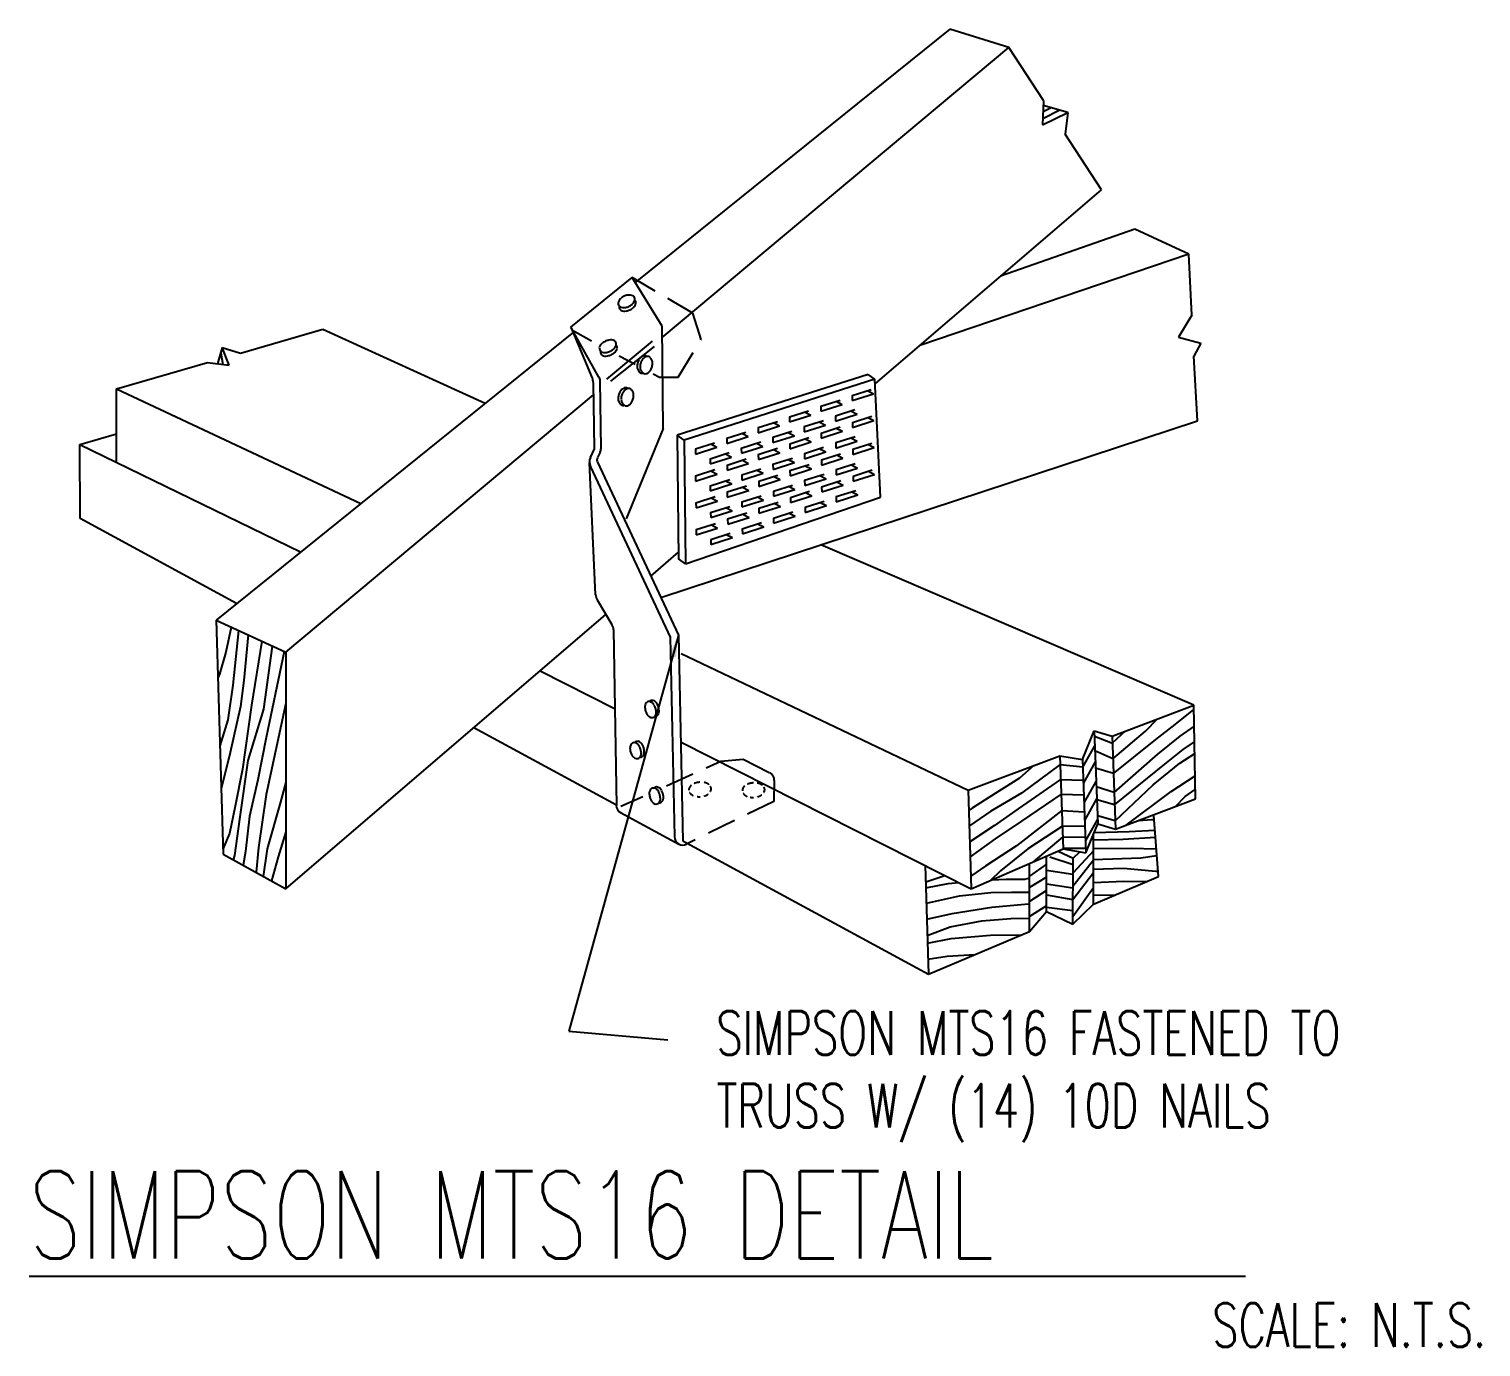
# Model space of a CAD drawing. Header units: inches. Extents: x -25328 to 8149, y -5530 to 4336.
# Drawn here: x -8111.6 to -7912.2, y 2260.8 to 2441.8 of the extents above; entities that cross this region are included whole.
import ezdxf

# ---------------------------------------------------------------- set-up
doc = ezdxf.new("R2010")
doc.units = ezdxf.units.IN
doc.header["$LTSCALE"] = 16
doc.header["$MEASUREMENT"] = 0
doc.linetypes.add('HIDDEN', pattern=[0.375, 0.25, -0.125])
doc.layers.get('0').update_dxf_attribs({"linetype": 'CONTINUOUS'})
for name, color, linetype in [('BLOCK', 8, 'CONTINUOUS'), ('HATCH', 8, 'CONTINUOUS'), ('TEXT', 11, 'CONTINUOUS'), ('TEXT ROOM', 3, 'CONTINUOUS'), ('wall-external', 6, 'CONTINUOUS'), ('WALLS EXT', 6, 'CONTINUOUS')]:
    doc.layers.add(name, color=color, linetype=linetype)
doc.styles.add('PAYTAS RM', font='romans.shx', dxfattribs={"width": 0.7, "height": 4.5})
doc.styles.add('PAYTS NOTES', font='romans.shx', dxfattribs={"width": 0.7, "height": 4.5})
doc.dimstyles.new('DIM- PAYTAS', dxfattribs={"dimscale": 48, "dimtxt": 0.1, "dimasz": 0.0625, "dimexe": 0.125, "dimexo": 0.125, "dimgap": 0.125, "dimtad": 1, "dimdec": 1, "dimzin": 3, "dimdsep": 46, "dimlunit": 4, "dimtxsty": 'PAYTAS RM', "dimblk": 'ARCHTICK', "dimcen": 0.09, "dimdle": 0.125, "dimclrd": 5, "dimclre": 5, "dimclrt": 11, "dimadec": 0, "dimazin": 0, "dimtfac": 1, "dimtdec": 1, "dimtofl": 0, "dimtmove": 2, "dimatfit": 3, "dimfxl": 0, "dimfrac": 2, "dimtolj": 1, "dimtzin": 3, "dimarcsym": 0})

# ---------------------------------------------------------------- blocks, each defined once
blk = doc.blocks.new('_ArchTick')
at = {"color": 0, "linetype": 'ByBlock', "const_width": 0.15}
blk.add_lwpolyline([(-0.5, -0.5), (0.5, 0.5)], dxfattribs=at)

msp = doc.modelspace()

# ---------------------------------------------------------------- linework, layer by layer
at = {"linetype": 'HIDDEN'}
for p, q in [((-8020.39475352, 2402.75681694), (-8028.72511616, 2407.65703025)), ((-8019.26157919, 2399.14290961), (-8020.39475352, 2402.75681694)), ((-8036.93297346, 2400.42921561), (-8034.29910881, 2398.98977795)), ((-8022.41609151, 2393.9670593), (-8019.26157919, 2399.14290961)), ((-8030.50144349, 2396.93781362), (-8028.32697383, 2395.77401296)), ((-8024.9887035, 2393.9670593), (-8022.41609151, 2393.9670593)), ((-8024.03928717, 2337.85961683), (-8016.56646187, 2341.22851348)), ((-8016.56646187, 2341.22851348), (-8013.47320221, 2341.53477682)), ((-8013.47320221, 2341.53477682), (-8009.82866856, 2339.63594416)), ((-8009.21614189, 2338.59464883), (-8009.27739456, 2335.7157735)), ((-8009.27739456, 2335.7157735), (-8021.28291718, 2329.86614386))]:
    msp.add_line(p, q, dxfattribs=at)
msp.add_line((-8032.21651815, 2393.72204863), (-8025.93811983, 2398.92852528))
for centre, radius, start, end in [((-8010.37994256, 2338.62527516), 1.16380066, 358.742, 62.4200000001), ((-8020.30287452, 2337.30834283), 0.643153, 151.435, 182.5119999999), ((-8019.84347952, 2337.06333216), 1.16380066, 132.6239999999, 151.435), ((-8020.30287452, 2337.30834283), 0.643153, 212.845, 217.0599999999), ((-8019.90473219, 2337.61460616), 1.16380066, 217.0599999999, 241.5300000001), ((-8019.53721619, 2336.6345635), 1.68444833, 109.1489999998, 113.1179999999), ((-8019.32283186, 2335.96078417), 2.38885399, 94.248, 109.1489999998), ((-8019.32283186, 2335.96078417), 2.38885399, 92.6489999999, 94.248), ((-8019.32283186, 2335.96078417), 2.38885399, 79.3469999999, 80.1229999999), ((-8019.16970019, 2336.66518983), 1.68444833, 61.5300000001, 79.3469999999), ((-8018.92468953, 2337.12458483), 1.16380066, 48.1510000001, 61.5300000001), ((-8018.98594219, 2337.67585883), 1.16380066, 328.2179999999, 331.435), ((-8018.52654719, 2337.43084816), 0.643153, 4.248, 31.263), ((-8018.52654719, 2337.43084816), 0.643153, 331.435, 4.248), ((-8012.95255455, 2337.21646383), 0.643153, 151.435, 182.5119999999), ((-8012.52378588, 2336.97145316), 1.16380066, 132.6239999999, 151.435), ((-8012.21752255, 2336.5426845), 1.68444833, 109.1489999998, 113.1179999999), ((-8011.97251188, 2335.86890517), 2.38885399, 94.248, 109.1489999998), ((-8011.97251188, 2335.86890517), 2.38885399, 92.6489999999, 94.248), ((-8011.97251188, 2335.86890517), 2.38885399, 79.3469999999, 80.1229999999), ((-8011.85000655, 2336.57331083), 1.68444833, 61.5300000001, 79.3469999999), ((-8011.60499588, 2337.03270583), 1.16380066, 48.1510000001, 61.5300000001), ((-8011.63562222, 2337.58397983), 1.16380066, 328.2179999999, 331.435), ((-8011.17622722, 2337.33896916), 0.643153, 4.248, 31.263), ((-8011.17622722, 2337.33896916), 0.643153, 331.435, 4.248), ((-8019.65972152, 2338.04337483), 1.68444833, 241.5300000001, 245.902), ((-8019.50658986, 2338.74778049), 2.38885399, 262.2910000001, 272.804), ((-8019.50658986, 2338.74778049), 2.38885399, 285.9040000001, 289.1489999998), ((-8019.29220552, 2338.07400116), 1.68444833, 289.1489999998, 306.9650000001), ((-8018.98594219, 2337.67585883), 1.16380066, 306.9650000001, 307.2329999999), ((-8012.95255455, 2337.21646383), 0.643153, 212.845, 217.0599999999), ((-8012.55441221, 2337.52272716), 1.16380066, 217.0599999999, 241.5300000001), ((-8012.30940155, 2337.95149583), 1.68444833, 241.5300000001, 245.902), ((-8012.18689622, 2338.65590149), 2.38885399, 262.2910000001, 272.804), ((-8012.18689622, 2338.65590149), 2.38885399, 285.9040000001, 289.1489999998), ((-8011.94188555, 2337.98212216), 1.68444833, 289.1489999998, 306.9650000001), ((-8011.63562222, 2337.58397983), 1.16380066, 306.9650000001, 307.2329999999)]:
    msp.add_arc(centre, radius, start, end, dxfattribs=at)
at = {"layer": 'HATCH'}
for p, q in [((-7996.3224556, 2394.36520163), (-8022.53859685, 2386.03483899)), ((-7995.40366561, 2393.6914223), (-8021.58918052, 2385.33043333)), ((-7995.40366561, 2393.6914223), (-7996.3224556, 2394.36520163)), ((-7994.63800728, 2377.49009202), (-7995.40366561, 2393.6914223)), ((-8002.84586458, 2390.01626231), (-8000.18137359, 2390.84317331)), ((-7998.5275516, 2391.48632631), (-7995.89368694, 2392.31323731)), ((-7998.5275516, 2390.78192064), (-7995.58742361, 2391.70071064)), ((-7998.5275516, 2391.48632631), (-7998.5275516, 2390.78192064)), ((-7996.4143346, 2392.16010564), (-7995.58742361, 2391.70071064)), ((-8007.13355123, 2388.54619832), (-8004.49968658, 2389.37310932)), ((-8007.13355123, 2387.84179265), (-8004.19342324, 2388.76058265)), ((-8005.05096057, 2389.21997765), (-8004.19342324, 2388.76058265)), ((-8002.84586458, 2390.01626231), (-8002.81523825, 2389.31185665)), ((-8002.81523825, 2389.31185665), (-7999.87511026, 2390.23064665)), ((-8000.82452659, 2388.66870365), (-7998.1600356, 2389.52624098)), ((-8000.79390026, 2387.96429799), (-7997.85377227, 2388.91371432)), ((-8000.73264759, 2390.69004164), (-7999.87511026, 2390.23064665)), ((-7998.7113096, 2389.34248298), (-7997.85377227, 2388.91371432)), ((-8011.45186422, 2387.07613432), (-8008.78737323, 2387.90304532)), ((-8011.45186422, 2386.34110233), (-8008.4811099, 2387.29051866)), ((-8011.45186422, 2387.07613432), (-8011.45186422, 2386.34110233)), ((-8009.33864723, 2387.74991365), (-8008.4811099, 2387.29051866)), ((-8007.13355123, 2388.54619832), (-8007.13355123, 2387.84179265)), ((-8005.11221324, 2387.19863966), (-8002.47834858, 2388.05617699)), ((-8005.11221324, 2386.49423399), (-8002.17208525, 2387.41302399)), ((-8005.11221324, 2387.19863966), (-8005.11221324, 2386.49423399)), ((-8003.02962258, 2387.87241899), (-8002.17208525, 2387.41302399)), ((-8002.78461192, 2386.31047599), (-8000.15074726, 2387.16801332)), ((-8000.82452659, 2388.66870365), (-8000.79390026, 2387.96429799)), ((-8000.70202126, 2386.98425532), (-7999.84448393, 2386.55548666)), ((-7998.49692526, 2387.78053999), (-7995.83243427, 2388.63807732)), ((-7998.49692526, 2387.78053999), (-7998.46629893, 2387.07613432)), ((-7998.46629893, 2387.07613432), (-7995.52617094, 2388.02555065)), ((-7996.38370827, 2388.45431932), (-7995.52617094, 2388.02555065)), ((-8021.58918052, 2385.33043333), (-8022.53859685, 2386.03483899)), ((-8022.53859685, 2386.03483899), (-8022.35483885, 2369.03722405)), ((-8021.58918052, 2385.33043333), (-8021.40542252, 2368.33281839)), ((-8020.05786386, 2384.13600633), (-8017.4239992, 2384.96291733)), ((-8017.94464686, 2384.80978566), (-8017.11773587, 2384.35039067)), ((-8015.73955087, 2385.60607033), (-8013.10568621, 2386.43298133)), ((-8015.73955087, 2384.87103833), (-8012.79942288, 2385.82045466)), ((-8015.73955087, 2385.60607033), (-8015.73955087, 2384.87103833)), ((-8013.74883921, 2384.25851167), (-8011.08434822, 2385.116049)), ((-8013.65696021, 2386.27984966), (-8012.79942288, 2385.82045466)), ((-8011.63562222, 2384.932291), (-8010.77808489, 2384.472896)), ((-8009.43052623, 2385.72857566), (-8006.79666157, 2386.58611299)), ((-8009.43052623, 2385.02417), (-8006.4597719, 2385.94295999)), ((-8009.43052623, 2385.72857566), (-8009.43052623, 2385.02417)), ((-8007.31730923, 2386.40235499), (-8006.4597719, 2385.94295999)), ((-8007.1029249, 2384.840412), (-8004.46906024, 2385.69794933)), ((-8007.1029249, 2384.13600633), (-8004.13217058, 2385.08542266)), ((-8007.1029249, 2384.840412), (-8007.1029249, 2384.13600633)), ((-8004.98970791, 2385.51419133), (-8004.13217058, 2385.08542266)), ((-8002.78461192, 2385.60607033), (-7999.84448393, 2386.55548666)), ((-8002.78461192, 2386.31047599), (-8002.78461192, 2385.60607033)), ((-8000.76327392, 2384.99354366), (-7998.12940927, 2385.82045466)), ((-8000.76327392, 2384.25851167), (-7997.82314593, 2385.207928)), ((-8000.76327392, 2384.99354366), (-8000.76327392, 2384.25851167)), ((-7998.68068326, 2385.63669666), (-7997.82314593, 2385.207928)), ((-7998.4356726, 2384.10538), (-7995.80180794, 2384.932291)), ((-7996.35308194, 2384.77915933), (-7995.49554461, 2384.31976433)), ((-8020.05786386, 2383.40097434), (-8017.11773587, 2384.35039067)), ((-8020.05786386, 2384.13600633), (-8020.05786386, 2383.40097434)), ((-8018.03652586, 2382.78844767), (-8015.4026612, 2383.645985)), ((-8018.03652586, 2382.08404201), (-8015.09639787, 2383.002832)), ((-8018.03652586, 2382.78844767), (-8018.03652586, 2382.08404201)), ((-8015.92330887, 2383.462227), (-8015.09639787, 2383.002832)), ((-8015.70892454, 2381.90028401), (-8013.07505988, 2382.75782134)), ((-8013.74883921, 2384.25851167), (-8013.71821288, 2383.554106)), ((-8013.71821288, 2383.554106), (-8010.77808489, 2384.472896)), ((-8011.42123789, 2383.370348), (-8008.75674689, 2384.22788533)), ((-8011.42123789, 2383.370348), (-8011.39061155, 2382.66594234)), ((-8011.39061155, 2382.66594234), (-8008.45048356, 2383.58473234)), ((-8009.39989989, 2382.05341567), (-8006.7354089, 2382.88032667)), ((-8009.30802089, 2384.04412733), (-8008.45048356, 2383.58473234)), ((-8005.08158691, 2383.52347967), (-8002.44772225, 2384.35039067)), ((-8005.08158691, 2382.78844767), (-8002.14145892, 2383.737864)), ((-8005.08158691, 2383.52347967), (-8005.08158691, 2382.78844767)), ((-8002.96836991, 2384.16663267), (-8002.14145892, 2383.737864)), ((-8002.75398558, 2382.63531601), (-8000.12012092, 2383.462227)), ((-8002.75398558, 2381.90028401), (-7999.81385759, 2382.84970034)), ((-8000.64076859, 2383.30909534), (-7999.81385759, 2382.84970034)), ((-7998.4356726, 2383.370348), (-7995.49554461, 2384.31976433)), ((-7998.4356726, 2384.10538), (-7998.4356726, 2383.370348)), ((-8020.02723752, 2380.43022001), (-8017.36274653, 2381.28775734)), ((-8017.91402053, 2381.10399934), (-8017.0564832, 2380.64460435)), ((-8015.70892454, 2381.19587834), (-8012.76879655, 2382.11466834)), ((-8015.70892454, 2381.90028401), (-8015.70892454, 2381.19587834)), ((-8013.68758654, 2380.55272535), (-8011.05372189, 2381.41026268)), ((-8013.68758654, 2379.84831968), (-8010.74745855, 2380.79773601)), ((-8013.59570754, 2382.57406334), (-8012.76879655, 2382.11466834)), ((-8011.60499588, 2381.22650468), (-8010.74745855, 2380.79773601)), ((-8009.39989989, 2382.05341567), (-8009.36927356, 2381.31838368)), ((-8009.36927356, 2381.31838368), (-8006.42914557, 2382.26780001)), ((-8007.2866829, 2382.69656867), (-8006.42914557, 2382.26780001)), ((-8007.07229857, 2381.16525201), (-8004.40780758, 2381.99216301)), ((-8007.07229857, 2381.16525201), (-8007.04167223, 2380.43022001)), ((-8007.04167223, 2380.43022001), (-8004.10154424, 2381.37963634)), ((-8004.95908157, 2381.80840501), (-8004.10154424, 2381.37963634)), ((-8002.75398558, 2382.63531601), (-8002.75398558, 2381.90028401)), ((-8000.73264759, 2381.28775734), (-7998.09878293, 2382.14529467)), ((-8000.73264759, 2380.58335168), (-7997.7925196, 2381.50214168)), ((-8000.73264759, 2381.28775734), (-8000.73264759, 2380.58335168)), ((-7998.6194306, 2381.96153667), (-7997.7925196, 2381.50214168)), ((-7998.40504626, 2380.39959368), (-7995.77118161, 2381.25713101)), ((-7996.29182927, 2381.07337301), (-7995.46491827, 2380.61397801)), ((-8020.02723752, 2379.72581435), (-8017.0564832, 2380.64460435)), ((-8020.02723752, 2380.43022001), (-8020.02723752, 2379.72581435)), ((-8018.00589953, 2379.08266135), (-8015.34140854, 2379.94019868)), ((-8018.00589953, 2378.37825569), (-8015.03514521, 2379.32767202)), ((-8018.00589953, 2379.08266135), (-8018.00589953, 2378.37825569)), ((-8015.89268254, 2379.75644068), (-8015.03514521, 2379.32767202)), ((-8015.6782982, 2378.22512402), (-8013.01380721, 2379.05203502)), ((-8013.68758654, 2380.55272535), (-8013.68758654, 2379.84831968)), ((-8013.56508121, 2378.86827702), (-8012.70754388, 2378.43950835)), ((-8011.35998522, 2379.69518802), (-8008.72612056, 2380.52209901)), ((-8011.35998522, 2378.96015602), (-8008.41985723, 2379.90957235)), ((-8011.35998522, 2379.69518802), (-8011.35998522, 2378.96015602)), ((-8009.33864723, 2378.34762935), (-8006.70478257, 2379.17454035)), ((-8009.27739456, 2380.33834101), (-8008.41985723, 2379.90957235)), ((-8007.25605657, 2379.02140868), (-8006.39851924, 2378.56201369)), ((-8005.05096057, 2379.81769335), (-8002.38646958, 2380.64460435)), ((-8005.05096057, 2379.81769335), (-8005.02033424, 2379.11328768)), ((-8005.02033424, 2379.11328768), (-8002.08020625, 2380.03207768)), ((-8002.93774358, 2380.49147268), (-8002.08020625, 2380.03207768)), ((-8002.72335925, 2378.92952969), (-8000.05886826, 2379.78706702)), ((-8002.72335925, 2378.92952969), (-8002.69273292, 2378.22512402)), ((-8002.69273292, 2378.22512402), (-7999.75260493, 2379.14391402)), ((-8000.61014226, 2379.60330902), (-7999.75260493, 2379.14391402)), ((-7998.40504626, 2379.69518802), (-7995.46491827, 2380.61397801)), ((-7998.40504626, 2380.39959368), (-7998.40504626, 2379.69518802)), ((-8021.40542252, 2368.33281839), (-7994.63800728, 2377.49009202)), ((-8019.99661119, 2376.72443369), (-8017.3321202, 2377.58197102)), ((-8019.96598486, 2376.02002803), (-8017.02585687, 2376.96944436)), ((-8017.8833942, 2377.39821302), (-8017.02585687, 2376.96944436)), ((-8015.6782982, 2377.49009202), (-8012.70754388, 2378.43950835)), ((-8015.6782982, 2378.22512402), (-8015.6782982, 2377.49009202)), ((-8013.65696021, 2376.87756536), (-8011.02309555, 2377.70447636)), ((-8013.65696021, 2376.17315969), (-8010.71683222, 2377.09194969)), ((-8013.65696021, 2376.87756536), (-8013.65696021, 2376.17315969)), ((-8011.54374322, 2377.55134469), (-8010.71683222, 2377.09194969)), ((-8011.32935889, 2375.9894017), (-8008.69549423, 2376.81631269)), ((-8009.33864723, 2377.64322369), (-8006.39851924, 2378.56201369)), ((-8009.33864723, 2378.34762935), (-8009.33864723, 2377.64322369)), ((-8007.0110459, 2377.45946569), (-8004.37718124, 2378.31700302)), ((-8007.0110459, 2376.75506003), (-8004.07091791, 2377.67385002)), ((-8007.0110459, 2377.45946569), (-8007.0110459, 2376.75506003)), ((-8004.98970791, 2376.11190703), (-8002.35584325, 2376.96944436)), ((-8004.92845524, 2378.13324502), (-8004.07091791, 2377.67385002)), ((-8002.90711725, 2376.78568636), (-8002.04957992, 2376.35691769)), ((-8000.70202126, 2377.58197102), (-7998.03753027, 2378.43950835)), ((-8000.70202126, 2376.87756536), (-7997.73126693, 2377.82698169)), ((-8000.70202126, 2377.58197102), (-8000.70202126, 2376.87756536)), ((-7998.58880426, 2378.25575035), (-7997.73126693, 2377.82698169)), ((-8019.99661119, 2376.72443369), (-8019.96598486, 2376.02002803)), ((-8017.9752732, 2375.40750136), (-8015.31078221, 2376.23441236)), ((-8017.9752732, 2375.40750136), (-8017.94464686, 2374.7030957)), ((-8017.94464686, 2374.7030957), (-8015.00451887, 2375.6218857)), ((-8015.8620562, 2376.0812807), (-8015.00451887, 2375.6218857)), ((-8015.64767187, 2374.5193377), (-8012.98318088, 2375.3462487)), ((-8013.53445488, 2375.19311703), (-8012.67691755, 2374.73372203)), ((-8011.32935889, 2375.28499603), (-8008.35860456, 2376.20378603)), ((-8011.32935889, 2375.9894017), (-8011.32935889, 2375.28499603)), ((-8009.30802089, 2374.64184303), (-8006.67415624, 2375.49938036)), ((-8009.30802089, 2373.93743737), (-8006.3678929, 2374.8868537)), ((-8009.21614189, 2376.66318103), (-8008.35860456, 2376.20378603)), ((-8007.1948039, 2375.31562236), (-8006.3678929, 2374.8868537)), ((-8004.98970791, 2375.40750136), (-8002.04957992, 2376.35691769)), ((-8004.98970791, 2376.11190703), (-8004.98970791, 2375.40750136)), ((-8019.93535852, 2373.04927371), (-8017.30149386, 2373.8761847)), ((-8019.93535852, 2372.34486804), (-8016.99523053, 2373.26365804)), ((-8019.93535852, 2373.04927371), (-8019.93535852, 2372.34486804)), ((-8017.82214153, 2373.72305304), (-8016.99523053, 2373.26365804)), ((-8015.64767187, 2374.5193377), (-8015.61704554, 2373.81493204)), ((-8015.61704554, 2373.81493204), (-8012.67691755, 2374.73372203)), ((-8013.62633388, 2373.17177904), (-8010.96184289, 2374.02931637)), ((-8013.62633388, 2373.17177904), (-8013.59570754, 2372.46737337)), ((-8013.59570754, 2372.46737337), (-8010.65557955, 2373.4167897)), ((-8011.51311689, 2373.84555837), (-8010.65557955, 2373.4167897)), ((-8009.30802089, 2374.64184303), (-8009.30802089, 2373.93743737)), ((-8017.91402053, 2371.70171504), (-8015.28015587, 2372.55925237)), ((-8017.91402053, 2370.99730938), (-8014.97389254, 2371.94672571)), ((-8017.91402053, 2371.70171504), (-8017.91402053, 2370.99730938)), ((-8015.83142987, 2372.37549437), (-8014.97389254, 2371.94672571)), ((-8021.40542252, 2368.33281839), (-8022.35483885, 2369.03722405)), ((-8083.7912633, 2359.66556609), (-8084.55692163, 2356.23541676)), ((-8082.81122064, 2359.20617109), (-8083.57687897, 2351.67209311)), ((-8081.46366197, 2358.59364442), (-8082.04556231, 2352.34587244)), ((-8079.59545565, 2357.73610709), (-8081.00426698, 2348.94634946)), ((-8078.15601799, 2357.06232776), (-8079.38107132, 2348.39507546)), ((-8084.55692163, 2356.23541676), (-8085.38383263, 2353.20340977)), ((-8076.50219599, 2356.32729576), (-8078.98292898, 2344.50553114)), ((-8085.38383263, 2353.20340977), (-8085.62884329, 2352.65213578)), ((-8083.57687897, 2351.67209311), (-8084.28128463, 2346.92501146)), ((-8082.04556231, 2352.34587244), (-8082.53558364, 2348.73196512)), ((-8081.00426698, 2348.94634946), (-8082.22932031, 2340.12596549)), ((-8076.28781166, 2349.19136012), (-8079.01355532, 2336.66518983)), ((-8084.28128463, 2346.92501146), (-8085.35320629, 2343.34173048)), ((-8082.53558364, 2348.73196512), (-8083.94439497, 2342.45356681)), ((-8079.38107132, 2348.39507546), (-8081.52491464, 2341.35101882)), ((-7958.2539234, 2345.36306847), (-7956.56947508, 2347.0475168)), ((-7954.14999475, 2346.28185847), (-7951.57738276, 2348.33382279)), ((-7962.78662072, 2343.73987281), (-7960.97966706, 2345.3936948)), ((-7962.72536806, 2341.56540315), (-7958.2539234, 2345.36306847)), ((-7956.81448574, 2344.19926781), (-7954.14999475, 2346.28185847)), ((-7953.47621542, 2344.68928914), (-7951.51613009, 2346.0368478)), ((-8078.98292898, 2344.50553114), (-8080.14672965, 2338.68652783)), ((-7966.85992304, 2340.43222882), (-7965.17547471, 2343.37235681)), ((-7962.78662072, 2343.67862014), (-7965.23672738, 2344.62803647)), ((-7962.63348906, 2339.54406516), (-7956.81448574, 2344.19926781)), ((-7956.53884874, 2342.20855615), (-7953.47621542, 2344.68928914)), ((-7953.04744676, 2342.85170914), (-7951.48550376, 2343.89300447)), ((-8083.94439497, 2342.45356681), (-8085.0775693, 2337.79836416)), ((-8081.52491464, 2341.35101882), (-8082.65808897, 2333.29629318)), ((-7966.76804404, 2338.19650649), (-7965.11422205, 2341.13663448)), ((-7962.72536806, 2341.56540315), (-7965.17547471, 2342.66795114)), ((-7962.54161006, 2336.94082683), (-7956.53884874, 2342.20855615)), ((-7957.18200174, 2338.01274849), (-7953.50684175, 2340.95287648)), ((-7955.55880608, 2340.83037115), (-7953.04744676, 2342.85170914)), ((-7953.50684175, 2340.95287648), (-7951.45487743, 2342.30043515)), ((-8082.22932031, 2340.12596549), (-8083.2399893, 2335.0726205)), ((-7975.55780168, 2338.90091216), (-7979.75360933, 2336.23642117)), ((-7973.56709002, 2340.64661315), (-7975.55780168, 2338.90091216)), ((-7969.9531827, 2340.76911848), (-7975.25153834, 2336.84894783)), ((-7969.9531827, 2340.76911848), (-7966.85992304, 2340.46285515)), ((-7962.63348906, 2339.54406516), (-7965.08359571, 2340.27909715)), ((-7962.48035739, 2335.22575217), (-7955.55880608, 2340.83037115)), ((-7954.70126875, 2337.06333216), (-7951.42425109, 2339.23780182)), ((-8085.0775693, 2337.79836416), (-8085.16944829, 2337.5533535)), ((-8080.14672965, 2338.68652783), (-8081.27990398, 2333.69443551)), ((-8076.28781166, 2338.38026449), (-8077.08409632, 2335.47076284)), ((-7969.89193003, 2338.74778049), (-7975.74155968, 2334.70510451)), ((-7969.89193003, 2338.74778049), (-7966.79867037, 2338.65590149)), ((-7966.67616504, 2335.5320155), (-7965.02234305, 2338.47214349)), ((-7962.54161006, 2336.94082683), (-7964.99171671, 2337.70648516)), ((-7962.38847839, 2333.05128251), (-7957.18200174, 2338.01274849)), ((-7960.88778806, 2332.43875585), (-7954.70126875, 2337.06333216)), ((-7952.77180976, 2336.38955283), (-7951.39362476, 2337.33896916)), ((-8083.2399893, 2335.0726205), (-8084.03627397, 2331.30558152)), ((-8079.01355532, 2336.66518983), (-8080.05485065, 2329.40674886)), ((-8077.08409632, 2335.47076284), (-8078.86042365, 2329.19236453)), ((-7979.75360933, 2336.23642117), (-7982.05058432, 2334.79698351)), ((-7975.25153834, 2336.84894783), (-7979.47797233, 2334.36821484)), ((-7969.80005103, 2336.7264425), (-7975.25153834, 2332.99002985)), ((-7969.80005103, 2336.7264425), (-7966.70679137, 2336.60393717)), ((-7966.58428604, 2333.11253518), (-7964.93046405, 2336.05266317)), ((-7962.48035739, 2335.22575217), (-7964.89983771, 2335.93015784)), ((-7954.11936842, 2335.01136784), (-7952.77180976, 2336.38955283)), ((-8082.65808897, 2333.29629318), (-8083.3318683, 2328.27357453)), ((-8081.27990398, 2333.69443551), (-8081.83117797, 2328.82484853)), ((-7982.05058432, 2334.79698351), (-7982.47935299, 2334.46009384)), ((-7979.47797233, 2334.36821484), (-7982.41810032, 2332.37750318)), ((-7975.74155968, 2334.70510451), (-7978.987951, 2332.40812951)), ((-7975.25153834, 2332.99002985), (-7978.86544567, 2330.57054952)), ((-7969.73879836, 2334.49072017), (-7975.95594401, 2329.62113319)), ((-7969.73879836, 2334.49072017), (-7966.64553871, 2334.27633584)), ((-7966.49240704, 2330.23365985), (-7964.80795871, 2333.20441418)), ((-7962.38847839, 2333.05128251), (-7964.83858505, 2333.72506184)), ((-7959.11146073, 2333.11253518), (-7957.39638607, 2333.23504051)), ((-7957.39638607, 2333.23504051), (-7957.05949641, 2333.23504051)), ((-8084.03627397, 2331.30558152), (-8084.92443763, 2329.16173819)), ((-8076.28781166, 2331.51996585), (-8077.35973332, 2328.12044286)), ((-7978.987951, 2332.40812951), (-7982.35684765, 2330.14178086)), ((-7969.64691936, 2332.31625051), (-7974.39400101, 2329.22299086)), ((-7969.64691936, 2332.31625051), (-7966.55365971, 2332.37750318)), ((-7965.29798005, 2331.42808685), (-7960.48964573, 2331.58121852)), ((-7960.48964573, 2331.58121852), (-7956.93699108, 2331.76497652)), ((-8080.05485065, 2329.40674886), (-8080.39174031, 2325.97659954)), ((-8078.86042365, 2329.19236453), (-8079.41169765, 2325.42532554)), ((-7978.86544567, 2330.57054952), (-7982.29559499, 2328.08981653)), ((-7975.95594401, 2329.62113319), (-7980.18237799, 2326.8647632)), ((-7974.39400101, 2329.22299086), (-7978.16104, 2326.19098387)), ((-7969.5856667, 2330.84618652), (-7973.65896902, 2327.4160372)), ((-7969.5856667, 2330.84618652), (-7966.49240704, 2330.81556019)), ((-7969.52441403, 2329.28424352), (-7966.46178071, 2329.28424352)), ((-7965.35923271, 2328.94735386), (-7968.17685537, 2325.91534687)), ((-7965.35923271, 2330.41741785), (-7961.31655673, 2330.50929685)), ((-7965.35923271, 2329.25361719), (-7960.21400873, 2329.31486986)), ((-7961.31655673, 2330.50929685), (-7956.87573841, 2330.78493385)), ((-7960.21400873, 2329.31486986), (-7956.75323308, 2329.22299086)), ((-8083.3318683, 2328.27357453), (-8083.5156263, 2327.6916742)), ((-8081.83117797, 2328.82484853), (-8082.16806764, 2326.9566422)), ((-8077.35973332, 2328.12044286), (-8078.27852332, 2324.81279887)), ((-7971.82138902, 2327.07914753), (-7974.14899035, 2325.45595187)), ((-7971.39262036, 2328.08981653), (-7968.17685537, 2327.0485212)), ((-7970.2288197, 2328.88610119), (-7968.17685537, 2327.90605853)), ((-7965.35923271, 2327.66104786), (-7968.2074817, 2324.04714054)), ((-7968.17685537, 2327.90605853), (-7967.25806537, 2328.79422219)), ((-7965.35923271, 2327.72230053), (-7958.86645007, 2327.9673112)), ((-7958.86645007, 2327.9673112), (-7956.66135408, 2328.27357453)), ((-7988.42086163, 2324.69029354), (-7985.78699697, 2325.51720454)), ((-7980.18237799, 2326.8647632), (-7982.23434232, 2325.45595187)), ((-7978.16104, 2326.19098387), (-7979.539225, 2324.87405154)), ((-7979.38609333, 2324.93530421), (-7977.36475534, 2325.05780954)), ((-7977.36475534, 2325.05780954), (-7974.79214335, 2325.05780954)), ((-7974.79214335, 2325.05780954), (-7974.14899035, 2325.24156754)), ((-7971.85201536, 2325.33344654), (-7974.17961668, 2323.89400888)), ((-7971.82138902, 2326.25223654), (-7968.2074817, 2325.73158887)), ((-7965.35923271, 2325.88472054), (-7968.2074817, 2322.20956055)), ((-7965.35923271, 2326.4053682), (-7961.25530406, 2326.55849987)), ((-7961.25530406, 2326.55849987), (-7956.81448574, 2326.1297312)), ((-7956.81448574, 2326.1297312), (-7956.47759608, 2326.1297312)), ((-7988.3902353, 2323.83275621), (-7985.35822831, 2324.44528288)), ((-7985.35822831, 2324.44528288), (-7983.85753798, 2324.56778821)), ((-7983.79628532, 2322.76083455), (-7979.47797233, 2323.18960321)), ((-7979.47797233, 2323.18960321), (-7976.62972334, 2323.25085588)), ((-7976.62972334, 2323.25085588), (-7974.17961668, 2323.25085588)), ((-7971.85201536, 2323.46524021), (-7974.17961668, 2321.96454988)), ((-7971.85201536, 2324.41465654), (-7968.2074817, 2323.86338254)), ((-7965.38985905, 2323.86338254), (-7968.2074817, 2319.88195922)), ((-7965.38985905, 2324.59841454), (-7961.19405139, 2324.75154621)), ((-7961.19405139, 2324.75154621), (-7957.97828641, 2324.72091987)), ((-7988.32898263, 2321.75016555), (-7983.79628532, 2322.76083455)), ((-7984.80695431, 2320.34135422), (-7979.32484066, 2321.19889155)), ((-7979.32484066, 2321.19889155), (-7974.82276968, 2321.59703388)), ((-7974.82276968, 2321.59703388), (-7974.17961668, 2321.65828655)), ((-7971.85201536, 2321.38264955), (-7974.17961668, 2319.91258556)), ((-7971.85201536, 2322.88333988), (-7968.2074817, 2322.24018688)), ((-7971.85201536, 2321.16826522), (-7968.2074817, 2320.73949655)), ((-7965.38985905, 2322.88333988), (-7962.38847839, 2322.85271355)), ((-7988.26772997, 2319.54506956), (-7984.80695431, 2320.34135422)), ((-7985.05196498, 2318.50377423), (-7980.73365199, 2319.30005889)), ((-7980.73365199, 2319.30005889), (-7976.72160234, 2319.63694856)), ((-7976.72160234, 2319.63694856), (-7974.17961668, 2319.66757489)), ((-7988.2064773, 2317.30934723), (-7985.05196498, 2318.50377423)), ((-7984.92945964, 2316.88057857), (-7979.50859866, 2317.33997357)), ((-7979.50859866, 2317.33997357), (-7975.31279101, 2317.3705999)), ((-7988.17585097, 2316.2680519), (-7984.92945964, 2316.88057857)), ((-7988.1145983, 2314.03232958), (-7985.48073364, 2314.46109824)), ((-7985.48073364, 2314.46109824), (-7981.68306832, 2314.67548258))]:
    msp.add_line(p, q, dxfattribs=at)
at = {"layer": 'wall-external', "color": 1}
for p, q in [((-7985.11321764, 2441.8053918), (-8028.32697383, 2406.98325092)), ((-7976.99723934, 2439.26340614), (-7985.11321764, 2441.8053918)), ((-8024.59056117, 2399.44917295), (-7976.99723934, 2439.26340614)), ((-7972.25015769, 2431.97433883), (-7976.99723934, 2439.26340614)), ((-7972.25015769, 2431.97433883), (-7972.37266302, 2428.63606851)), ((-7969.98380903, 2430.6574065), (-7972.34203669, 2429.49360584)), ((-7971.17823603, 2430.99429617), (-7972.31141036, 2430.44302217)), ((-7968.88126103, 2430.35114317), (-7972.28078402, 2431.3005595)), ((-7972.37266302, 2428.63606851), (-7968.88126103, 2430.35114317)), ((-7968.88126103, 2430.35114317), (-7969.24877703, 2427.38038885)), ((-7964.28731105, 2419.72380554), (-7969.24877703, 2427.38038885)), ((-7995.37303927, 2393.07889564), (-7964.28731105, 2419.72380554)), ((-7959.69336107, 2414.33357089), (-7978.13041367, 2407.84078825)), ((-7952.28178842, 2410.90342157), (-7959.69336107, 2414.33357089)), ((-7952.28178842, 2410.90342157), (-7989.2171463, 2398.34662495)), ((-7951.85301976, 2402.48117994), (-7952.28178842, 2410.90342157)), ((-7951.85301976, 2402.48117994), (-7953.72122609, 2399.47979928)), ((-8036.7798418, 2400.18420494), (-8085.87385396, 2360.61498242)), ((-8082.53558364, 2397.30532962), (-8071.23446668, 2400.58234728)), ((-8071.23446668, 2400.58234728), (-8048.90786975, 2390.41440465)), ((-7953.72122609, 2399.47979928), (-7950.65859276, 2398.65288828)), ((-8085.01631663, 2398.07098795), (-8085.65946963, 2395.83526563)), ((-8085.23070096, 2397.27470329), (-8084.92443763, 2395.74338663)), ((-8084.09752663, 2395.62088129), (-8085.01631663, 2398.07098795)), ((-8085.01631663, 2398.07098795), (-8082.53558364, 2397.30532962)), ((-7950.65859276, 2398.65288828), (-7951.57738276, 2396.87656096)), ((-7951.11798776, 2387.99492432), (-7951.57738276, 2396.87656096)), ((-8099.56382491, 2392.4051163), (-8087.06828095, 2396.01902363)), ((-8087.06828095, 2396.01902363), (-8084.09752663, 2395.62088129)), ((-8099.53319858, 2382.29842634), (-8099.56382491, 2392.4051163)), ((-8099.56382491, 2392.4051163), (-8065.9973637, 2376.63255469)), ((-8076.28781166, 2356.23541676), (-8034.05409814, 2391.54757897)), ((-8024.80494551, 2363.70824207), (-7951.11798776, 2387.99492432)), ((-8104.58654356, 2384.748533), (-8099.53319858, 2386.21859699)), ((-8104.55591723, 2374.58059037), (-8104.58654356, 2384.748533)), ((-8104.58654356, 2384.748533), (-8074.26647367, 2369.98664038)), ((-8083.08685764, 2362.88133107), (-8104.55591723, 2374.58059037)), ((-7951.57738276, 2348.91572312), (-8002.81523825, 2370.93605671)), ((-8026.1831305, 2366.64837006), (-8022.35483885, 2369.95601405)), ((-8076.28781166, 2323.71025088), (-8032.33902348, 2361.38064075)), ((-8085.87385396, 2360.61498242), (-8084.8938113, 2328.45733253)), ((-8085.87385396, 2360.61498242), (-8076.28781166, 2356.23541676)), ((-8076.28781166, 2356.23541676), (-8076.28781166, 2323.71025088)), ((-8022.01794918, 2356.05165876), (-7982.57123199, 2337.2777165)), ((-8041.37379178, 2353.66280477), (-8031.14459648, 2348.48695446)), ((-7962.81724705, 2344.68928914), (-7951.57738276, 2348.91572312)), ((-7951.36299843, 2336.0832895), (-7951.57738276, 2348.91572312)), ((-8050.46981275, 2345.8530898), (-8030.89958582, 2335.2563785)), ((-7966.89054937, 2341.47352415), (-7965.26735371, 2345.42432114)), ((-7965.26735371, 2345.42432114), (-7962.81724705, 2344.68928914)), ((-7965.26735371, 2345.42432114), (-7964.77733238, 2332.62251385)), ((-8022.07920185, 2343.89300447), (-7982.17308965, 2323.71025088)), ((-7962.81724705, 2344.68928914), (-7962.35785206, 2331.88748185)), ((-7982.57123199, 2337.2777165), (-7970.01443536, 2341.99417181)), ((-7970.01443536, 2341.99417181), (-7966.89054937, 2341.47352415)), ((-7970.01443536, 2341.99417181), (-7969.52441403, 2329.19236453)), ((-7966.89054937, 2341.47352415), (-7966.43115438, 2328.67171686)), ((-7982.57123199, 2337.2777165), (-7982.17308965, 2323.71025088)), ((-7962.35785206, 2331.88748185), (-7951.36299843, 2336.0832895)), ((-7956.44696974, 2325.39469921), (-7957.09012274, 2333.78631451)), ((-7966.43115438, 2328.67171686), (-7964.77733238, 2332.62251385)), ((-7965.38985905, 2321.59703388), (-7965.35923271, 2331.24432885)), ((-7964.77733238, 2332.62251385), (-7962.35785206, 2331.88748185)), ((-8021.77293852, 2330.29491252), (-7988.05334563, 2311.98036525)), ((-7982.17308965, 2323.71025088), (-7969.52441403, 2329.19236453)), ((-7969.52441403, 2329.19236453), (-7966.43115438, 2328.67171686)), ((-8084.8938113, 2328.45733253), (-8076.28781166, 2323.71025088)), ((-7974.17961668, 2317.86062123), (-7974.14899035, 2327.17102653)), ((-7971.85201536, 2320.61699122), (-7971.82138902, 2328.18169553)), ((-7968.2074817, 2318.84066389), (-7968.17685537, 2327.90605853)), ((-7988.4821143, 2326.89538953), (-7988.05334563, 2311.98036525)), ((-7965.38985905, 2321.59703388), (-7956.44696974, 2325.39469921)), ((-7968.2074817, 2318.84066389), (-7965.38985905, 2321.59703388)), ((-7974.17961668, 2317.86062123), (-7971.85201536, 2320.61699122)), ((-7971.85201536, 2320.61699122), (-7968.2074817, 2318.84066389)), ((-7988.05334563, 2311.98036525), (-7974.17961668, 2317.86062123))]:
    msp.add_line(p, q, dxfattribs=at)
at = {"layer": 'WALLS EXT', "color": 6}
for p, q in [((-8037.1473578, 2400.85798428), (-8028.72511616, 2407.65703025)), ((-8024.59056117, 2400.98048961), (-8028.72511616, 2407.65703025)), ((-8037.1473578, 2400.85798428), (-8034.20722981, 2393.84455397)), ((-8033.31906614, 2393.99768563), (-8037.1473578, 2400.85798428)), ((-8024.46805584, 2386.92300266), (-8024.59056117, 2400.98048961)), ((-8025.7237355, 2398.19349328), (-8031.72649681, 2393.4157853)), ((-8034.08472447, 2393.26265364), (-8033.96221914, 2384.13600633)), ((-8033.16593448, 2393.44641163), (-8033.04342914, 2384.197259)), ((-8025.84624084, 2394.4264543), (-8024.9887035, 2393.9670593)), ((-8024.46805584, 2386.92300266), (-8029.55202716, 2374.54996403)), ((-8033.96221914, 2384.13600633), (-8034.4828668, 2382.97220567)), ((-8033.13530814, 2383.70723767), (-8033.47219781, 2382.94157934)), ((-8033.74783481, 2364.1063844), (-8034.60537214, 2382.26780001)), ((-8034.45224047, 2381.68589968), (-8023.51863951, 2358.25675476)), ((-8033.47219781, 2382.29842634), (-8022.38546518, 2358.53239176)), ((-8033.53345047, 2363.40197874), (-8031.51211248, 2360.03308208)), ((-8031.29772815, 2359.26742375), (-8030.89958582, 2335.1644995)), ((-8023.51863951, 2358.25675476), (-8022.93673918, 2330.87681285)), ((-8022.38546518, 2358.53239176), (-8021.77293852, 2330.29491252)), ((-8030.28705915, 2335.04199417), (-8027.25505216, 2336.38955283)), ((-8030.31768549, 2334.18445684), (-8022.32421251, 2329.86614386))]:
    msp.add_line(p, q, dxfattribs=at)
for centre, radius, start, end in [((-8029.39889549, 2403.76748593), 1.378185, 129.519, 146.7169999999), ((-8028.97012682, 2403.2774646), 2.02133799, 115.3460000002, 129.519), ((-8028.97012682, 2403.2774646), 2.02133799, 101.1719999999, 115.3460000002), ((-8029.09263216, 2403.88999126), 1.378185, 83.9750000001, 101.1719999999), ((-8029.06200582, 2404.34938626), 0.91879, 59.536, 83.9750000001), ((-8028.81699516, 2404.7475286), 0.459395, 25.346, 59.536), ((-8028.81699516, 2404.7475286), 0.459395, 351.155, 25.346), ((-8029.76641149, 2404.0124966), 0.91879, 146.7169999999, 171.155), ((-8030.19518015, 2404.07374926), 0.459395, 171.155, 205.346), ((-8030.19518015, 2404.07374926), 0.459395, 205.346, 239.536), ((-8029.61327982, 2403.52247527), 0.91879, 167.321, 171.155), ((-8030.04204849, 2403.58372793), 0.459395, 171.155, 205.346), ((-8030.04204849, 2403.58372793), 0.459395, 205.346, 239.536), ((-8029.98079582, 2404.4718916), 0.91879, 239.536, 263.9750000001), ((-8029.82766415, 2403.98187026), 0.91879, 239.536, 263.9750000001), ((-8029.91954315, 2404.93128659), 1.378185, 263.9750000001, 281.1719999999), ((-8029.79703782, 2404.44126526), 1.378185, 263.9750000001, 281.1719999999), ((-8030.04204849, 2405.54381326), 2.02133799, 281.1719999999, 295.3460000002), ((-8029.91954315, 2405.05379193), 2.02133799, 281.1719999999, 295.3460000002), ((-8030.04204849, 2405.54381326), 2.02133799, 295.3460000002, 309.519), ((-8029.91954315, 2405.05379193), 2.02133799, 295.3460000002, 309.519), ((-8029.64390616, 2405.05379193), 1.378185, 309.519, 326.7169999999), ((-8029.49077449, 2404.5637706), 1.378185, 309.519, 326.7169999999), ((-8029.27639016, 2404.80878126), 0.91879, 326.7169999999, 351.155), ((-8028.69448983, 2404.25750726), 0.459395, 25.346, 49.1610000001), ((-8029.12325849, 2404.31875993), 0.91879, 326.7169999999, 351.155), ((-8028.69448983, 2404.25750726), 0.459395, 351.155, 25.346), ((-8031.54273882, 2397.09094529), 2.02133799, 115.3460000002, 129.519), ((-8031.54273882, 2397.09094529), 2.02133799, 101.1719999999, 115.3460000002), ((-8031.66524415, 2397.73409829), 1.378185, 83.9750000001, 101.1719999999), ((-8031.63461781, 2398.19349328), 0.91879, 59.536, 83.9750000001), ((-8031.38960715, 2398.56100928), 0.459395, 25.346, 59.536), ((-8031.38960715, 2398.56100928), 0.459395, 351.155, 25.346), ((-8032.33902348, 2397.85660362), 0.91879, 146.7169999999, 171.155), ((-8032.76779214, 2397.91785629), 0.459395, 171.155, 205.346), ((-8032.76779214, 2397.91785629), 0.459395, 205.346, 239.536), ((-8031.97150748, 2397.58096662), 1.378185, 129.519, 146.7169999999), ((-8032.18589181, 2397.36658229), 0.91879, 167.321, 171.155), ((-8032.61466048, 2397.42783495), 0.459395, 171.155, 205.346), ((-8032.61466048, 2397.42783495), 0.459395, 205.346, 239.536), ((-8032.55340781, 2398.28537228), 0.91879, 239.536, 263.9750000001), ((-8032.40027615, 2397.79535095), 0.91879, 239.536, 263.9750000001), ((-8032.49215515, 2398.74476728), 1.378185, 263.9750000001, 281.1719999999), ((-8032.36964981, 2398.25474595), 1.378185, 263.9750000001, 281.1719999999), ((-8032.61466048, 2399.38792028), 2.02133799, 281.1719999999, 295.3460000002), ((-8032.49215515, 2398.89789895), 2.02133799, 281.1719999999, 295.3460000002), ((-8032.61466048, 2399.38792028), 2.02133799, 295.3460000002, 309.519), ((-8032.49215515, 2398.89789895), 2.02133799, 295.3460000002, 309.519), ((-8032.21651815, 2398.86727262), 1.378185, 309.519, 326.7169999999), ((-8032.06338648, 2398.40787762), 1.378185, 309.519, 326.7169999999), ((-8031.84900215, 2398.62226195), 0.91879, 326.7169999999, 351.155), ((-8031.26710182, 2398.07098795), 0.459395, 25.346, 49.1610000001), ((-8031.69587048, 2398.13224062), 0.91879, 326.7169999999, 351.155), ((-8031.26710182, 2398.07098795), 0.459395, 351.155, 25.346), ((-8026.67315183, 2395.74338663), 1.31693233, 132.131, 150.38), ((-8026.9181625, 2396.01902363), 0.91879, 107.6739999999, 132.131), ((-8027.04066783, 2396.38653962), 0.551274, 75.8129999998, 107.6739999999), ((-8026.52002017, 2395.92714463), 0.91879, 107.6739999999, 132.131), ((-8027.04066783, 2396.38653962), 0.551274, 56.002, 75.8129999998), ((-8026.6425255, 2396.29466062), 0.551274, 75.8129999998, 107.6739999999), ((-8026.6425255, 2396.29466062), 0.551274, 43.9520000001, 75.8129999998), ((-8026.21375683, 2395.46774963), 1.83757999, 165.813, 181.245), ((-8026.7344045, 2395.46774963), 1.31693233, 181.245, 199.495), ((-8026.21375683, 2395.46774963), 1.83757999, 150.38, 165.813), ((-8027.1019205, 2395.34524429), 0.91879, 199.495, 223.9520000001), ((-8025.8156145, 2395.40649696), 1.83757999, 165.813, 181.245), ((-8026.33626217, 2395.37587063), 1.31693233, 181.245, 199.495), ((-8025.8156145, 2395.40649696), 1.83757999, 150.38, 165.813), ((-8026.67315183, 2395.25336529), 0.91879, 199.495, 223.9520000001), ((-8026.2750095, 2395.65150763), 1.31693233, 132.131, 150.38), ((-8027.31630483, 2395.65150763), 1.31693233, 312.131, 330.38), ((-8026.9181625, 2396.01902363), 0.91879, 19.495, 43.9520000001), ((-8027.77569983, 2395.89651829), 1.83757999, 330.38, 345.813), ((-8027.25505216, 2395.89651829), 1.31693233, 1.245, 19.495), ((-8027.77569983, 2395.89651829), 1.83757999, 345.813, 1.245), ((-8035.61604113, 2393.26265364), 1.53131666, 0.831, 22.872), ((-8034.29910881, 2393.44641163), 1.16380066, 0.831, 29.305), ((-8027.3775575, 2395.0696073), 0.551274, 223.9520000001, 255.8129999998), ((-8027.3775575, 2395.0696073), 0.551274, 255.8129999998, 280.831), ((-8026.94878883, 2395.00835463), 0.551274, 223.9520000001, 255.8129999998), ((-8026.94878883, 2395.00835463), 0.551274, 255.8129999998, 287.6739999999), ((-8027.07129416, 2395.34524429), 0.91879, 287.6739999999, 312.131), ((-8028.81699516, 2391.05755764), 1.83757999, 165.813, 181.245), ((-8029.33764282, 2391.05755764), 1.31693233, 181.245, 199.495), ((-8028.81699516, 2391.05755764), 1.83757999, 150.38, 165.813), ((-8029.27639016, 2391.33319464), 1.31693233, 132.131, 150.38), ((-8028.41885283, 2390.99630498), 1.83757999, 165.813, 181.245), ((-8028.90887416, 2390.96567864), 1.31693233, 181.245, 199.495), ((-8028.41885283, 2390.99630498), 1.83757999, 150.38, 165.813), ((-8029.52140082, 2391.60883164), 0.91879, 107.6739999999, 132.131), ((-8028.84762149, 2391.24131564), 1.31693233, 132.131, 150.38), ((-8029.64390616, 2391.97634764), 0.551274, 75.8129999998, 107.6739999999), ((-8029.12325849, 2391.51695264), 0.91879, 107.6739999999, 132.131), ((-8029.64390616, 2391.97634764), 0.551274, 56.002, 75.8129999998), ((-8029.21513749, 2391.88446864), 0.551274, 75.8129999998, 107.6739999999), ((-8029.21513749, 2391.88446864), 0.551274, 43.9520000001, 75.8129999998), ((-8029.49077449, 2391.60883164), 0.91879, 19.495, 43.9520000001), ((-8030.37893815, 2391.48632631), 1.83757999, 330.38, 345.813), ((-8029.85829049, 2391.48632631), 1.31693233, 1.245, 19.495), ((-8030.37893815, 2391.48632631), 1.83757999, 345.813, 1.245), ((-8029.70515882, 2390.93505231), 0.91879, 199.495, 223.9520000001), ((-8029.98079582, 2390.65941531), 0.551274, 223.9520000001, 255.8129999998), ((-8029.27639016, 2390.84317331), 0.91879, 199.495, 223.9520000001), ((-8029.98079582, 2390.65941531), 0.551274, 255.8129999998, 280.831), ((-8029.55202716, 2390.59816264), 0.551274, 223.9520000001, 255.8129999998), ((-8029.55202716, 2390.59816264), 0.551274, 255.8129999998, 287.6739999999), ((-8029.67453249, 2390.93505231), 0.91879, 287.6739999999, 312.131), ((-8029.91954315, 2391.24131564), 1.31693233, 312.131, 330.38), ((-8033.07405548, 2382.32905267), 1.53131666, 155.591, 205.049), ((-8032.79841848, 2382.60468967), 0.76565833, 155.591, 205.049), ((-8034.17660347, 2384.16663267), 1.16380066, 335.591, 0.831), ((-8032.21651815, 2364.1982634), 1.53131666, 182.6850000001, 210.8130000001), ((-8032.82904481, 2359.23679742), 1.53131666, 0.9609999999, 30.8130000001), ((-8025.75436184, 2348.60945979), 1.25567966, 164.365, 182.0419999999), ((-8026.12187783, 2348.73196512), 0.85753733, 139.8969999999, 164.365), ((-8026.42814117, 2348.97697579), 0.459395, 106.7770000001, 139.8969999999), ((-8026.42814117, 2348.97697579), 0.459395, 73.6560000001, 106.7770000001), ((-8025.69310917, 2348.88509679), 0.85753733, 139.8969999999, 140.2360000001), ((-8025.9993725, 2349.13010746), 0.459395, 106.7770000001, 139.8969999999), ((-8026.52002017, 2348.60945979), 0.85753733, 49.1880000001, 73.6560000001), ((-8025.9993725, 2349.13010746), 0.459395, 73.6560000001, 106.7770000001), ((-8026.76503083, 2348.30319646), 1.25567966, 31.5109999999, 49.1880000001), ((-8026.0912515, 2348.76259146), 0.85753733, 49.1880000001, 73.6560000001), ((-8027.22442583, 2348.02755946), 1.77632733, 16.777, 31.5109999999), ((-8026.3668885, 2348.45632812), 1.25567966, 31.5109999999, 49.1880000001), ((-8026.8262835, 2348.18069113), 1.77632733, 16.777, 31.5109999999), ((-8025.20308784, 2348.64008612), 1.77632733, 182.0419999999, 196.777), ((-8025.20308784, 2348.64008612), 1.77632733, 196.777, 211.5109999999), ((-8025.66248284, 2348.36444912), 1.25567966, 211.5109999999, 229.1880000001), ((-8025.9074935, 2348.05818579), 0.85753733, 229.1880000001, 253.6560000001), ((-8026.02999883, 2347.69066979), 0.459395, 253.6560000001, 286.7770000001), ((-8026.02999883, 2347.69066979), 0.459395, 286.7770000001, 319.8969999999), ((-8025.60123017, 2347.84380146), 0.459395, 263.2669999999, 286.7770000001), ((-8026.30563583, 2347.93568046), 0.85753733, 319.8969999999, 344.365), ((-8027.22442583, 2348.02755946), 1.77632733, 2.0419999999, 16.777), ((-8026.70377817, 2348.02755946), 1.25567966, 344.365, 2.0419999999), ((-8025.60123017, 2347.84380146), 0.459395, 286.7770000001, 319.8969999999), ((-8025.9074935, 2348.08881213), 0.85753733, 319.8969999999, 344.365), ((-8026.8262835, 2348.18069113), 1.77632733, 2.0419999999, 16.777), ((-8026.2750095, 2348.21131746), 1.25567966, 344.365, 2.0419999999), ((-8027.77569983, 2343.00484081), 1.25567966, 164.365, 182.0419999999), ((-8027.25505216, 2343.00484081), 1.77632733, 182.0419999999, 196.777), ((-8028.14321583, 2343.09671981), 0.85753733, 139.8969999999, 164.365), ((-8028.44947916, 2343.34173048), 0.459395, 106.7770000001, 139.8969999999), ((-8028.44947916, 2343.34173048), 0.459395, 73.6560000001, 106.7770000001), ((-8027.7450735, 2343.24985148), 0.85753733, 139.8969999999, 140.2360000001), ((-8028.02071049, 2343.49486214), 0.459395, 106.7770000001, 139.8969999999), ((-8028.54135816, 2342.97421448), 0.85753733, 49.1880000001, 73.6560000001), ((-8028.02071049, 2343.49486214), 0.459395, 73.6560000001, 106.7770000001), ((-8028.81699516, 2342.66795114), 1.25567966, 31.5109999999, 49.1880000001), ((-8028.14321583, 2343.15797248), 0.85753733, 49.1880000001, 73.6560000001), ((-8029.27639016, 2342.39231415), 1.77632733, 16.777, 31.5109999999), ((-8029.27639016, 2342.39231415), 1.77632733, 2.0419999999, 16.777), ((-8028.38822649, 2342.85170914), 1.25567966, 31.5109999999, 49.1880000001), ((-8028.84762149, 2342.57607215), 1.77632733, 16.777, 31.5109999999), ((-8028.84762149, 2342.57607215), 1.77632733, 2.0419999999, 16.777), ((-8027.25505216, 2343.00484081), 1.77632733, 196.777, 211.5109999999), ((-8027.71444716, 2342.72920381), 1.25567966, 211.5109999999, 229.1880000001), ((-8027.95945783, 2342.42294048), 0.85753733, 229.1880000001, 253.6560000001), ((-8028.05133683, 2342.05542448), 0.459395, 253.6560000001, 286.7770000001), ((-8028.05133683, 2342.05542448), 0.459395, 286.7770000001, 319.8969999999), ((-8027.6531945, 2342.23918248), 0.459395, 263.2669999999, 286.7770000001), ((-8028.35760016, 2342.30043515), 0.85753733, 319.8969999999, 344.365), ((-8027.6531945, 2342.23918248), 0.459395, 286.7770000001, 319.8969999999), ((-8028.72511616, 2342.42294048), 1.25567966, 344.365, 2.0419999999), ((-8027.92883149, 2342.48419315), 0.85753733, 319.8969999999, 344.365), ((-8028.32697383, 2342.57607215), 1.25567966, 344.365, 2.0419999999), ((-8025.14183517, 2336.7264425), 1.25567966, 164.365, 182.0419999999), ((-8025.50935117, 2336.84894783), 0.85753733, 139.8969999999, 164.365), ((-8025.8156145, 2337.0939585), 0.459395, 106.7770000001, 139.8969999999), ((-8025.8156145, 2337.0939585), 0.459395, 73.6560000001, 106.7770000001), ((-8025.11120884, 2337.0020795), 0.85753733, 139.8969999999, 140.2360000001), ((-8025.38684584, 2337.24709016), 0.459395, 106.7770000001, 139.8969999999), ((-8025.9074935, 2336.7264425), 0.85753733, 49.1880000001, 73.6560000001), ((-8025.38684584, 2337.24709016), 0.459395, 73.6560000001, 106.7770000001), ((-8026.15250417, 2336.42017917), 1.25567966, 31.5109999999, 49.1880000001), ((-8025.50935117, 2336.87957417), 0.85753733, 49.1880000001, 73.6560000001), ((-8026.6425255, 2336.14454217), 1.77632733, 16.777, 31.5109999999), ((-8025.75436184, 2336.60393717), 1.25567966, 31.5109999999, 49.1880000001), ((-8026.21375683, 2336.29767383), 1.77632733, 16.777, 31.5109999999), ((-8029.76641149, 2335.19512584), 1.16380066, 180.9609999999, 241.6480000001), ((-8024.59056117, 2336.75706883), 1.77632733, 182.0419999999, 196.777), ((-8024.59056117, 2336.75706883), 1.77632733, 196.777, 211.5109999999), ((-8025.04995617, 2336.48143183), 1.25567966, 211.5109999999, 229.1880000001), ((-8025.32559317, 2336.1751685), 0.85753733, 229.1880000001, 253.6560000001), ((-8025.41747217, 2335.8076525), 0.459395, 253.6560000001, 286.7770000001), ((-8025.41747217, 2335.8076525), 0.459395, 286.7770000001, 319.8969999999), ((-8025.7237355, 2336.05266317), 0.85753733, 319.8969999999, 344.365), ((-8024.9887035, 2335.9914105), 0.459395, 263.2669999999, 286.7770000001), ((-8026.6425255, 2336.14454217), 1.77632733, 2.0419999999, 16.777), ((-8026.0912515, 2336.1751685), 1.25567966, 344.365, 2.0419999999), ((-8024.9887035, 2335.9914105), 0.459395, 286.7770000001, 319.8969999999), ((-8025.29496684, 2336.23642117), 0.85753733, 319.8969999999, 344.365), ((-8026.21375683, 2336.29767383), 1.77632733, 2.0419999999, 16.777), ((-8025.66248284, 2336.32830017), 1.25567966, 344.365, 2.0419999999), ((-8021.77293852, 2330.87681285), 1.16380066, 181.228, 296.0369999999)]:
    msp.add_arc(centre, radius, start, end, dxfattribs=at)

# ---------------------------------------------------------------- texts
at = {"layer": 'TEXT', "style": 'PAYTS NOTES', "width": 0.7}
msp.add_text('SCALE: N.T.S.', height=6, dxfattribs=at).set_placement((-7949.0672403, 2260.78231954))
at = {"layer": 'TEXT', "insert": (-8017.16708025, 2306.9172416), "char_height": 6, "width": 103.4625818877, "attachment_point": 1, "style": 'PAYTS NOTES'}
msp.add_mtext('SIMPSON MTS16 FASTENED TO TRUSS W/ (14) 10D NAILS ', dxfattribs=at)
at = {"layer": 'TEXT ROOM', "style": 'PAYTS NOTES', "width": 0.7}
msp.add_text('%%USIMPSON MTS16 DETAIL      ', height=12, dxfattribs=at).set_placement((-8111.56113102, 2272.91868365))

# ---------------------------------------------------------------- leaders
at = {"layer": 'BLOCK', "linetype": 'Continuous'}
msp.add_leader([(-8022.38546518, 2358.53239176), (-8037.42809806, 2304.15992779), (-8023.82154954, 2302.989423)], dimstyle='DIM- PAYTAS', override={"dimgap": 0.125, "dimtad": 0}, dxfattribs=at)

doc.saveas('drawing.dxf')
